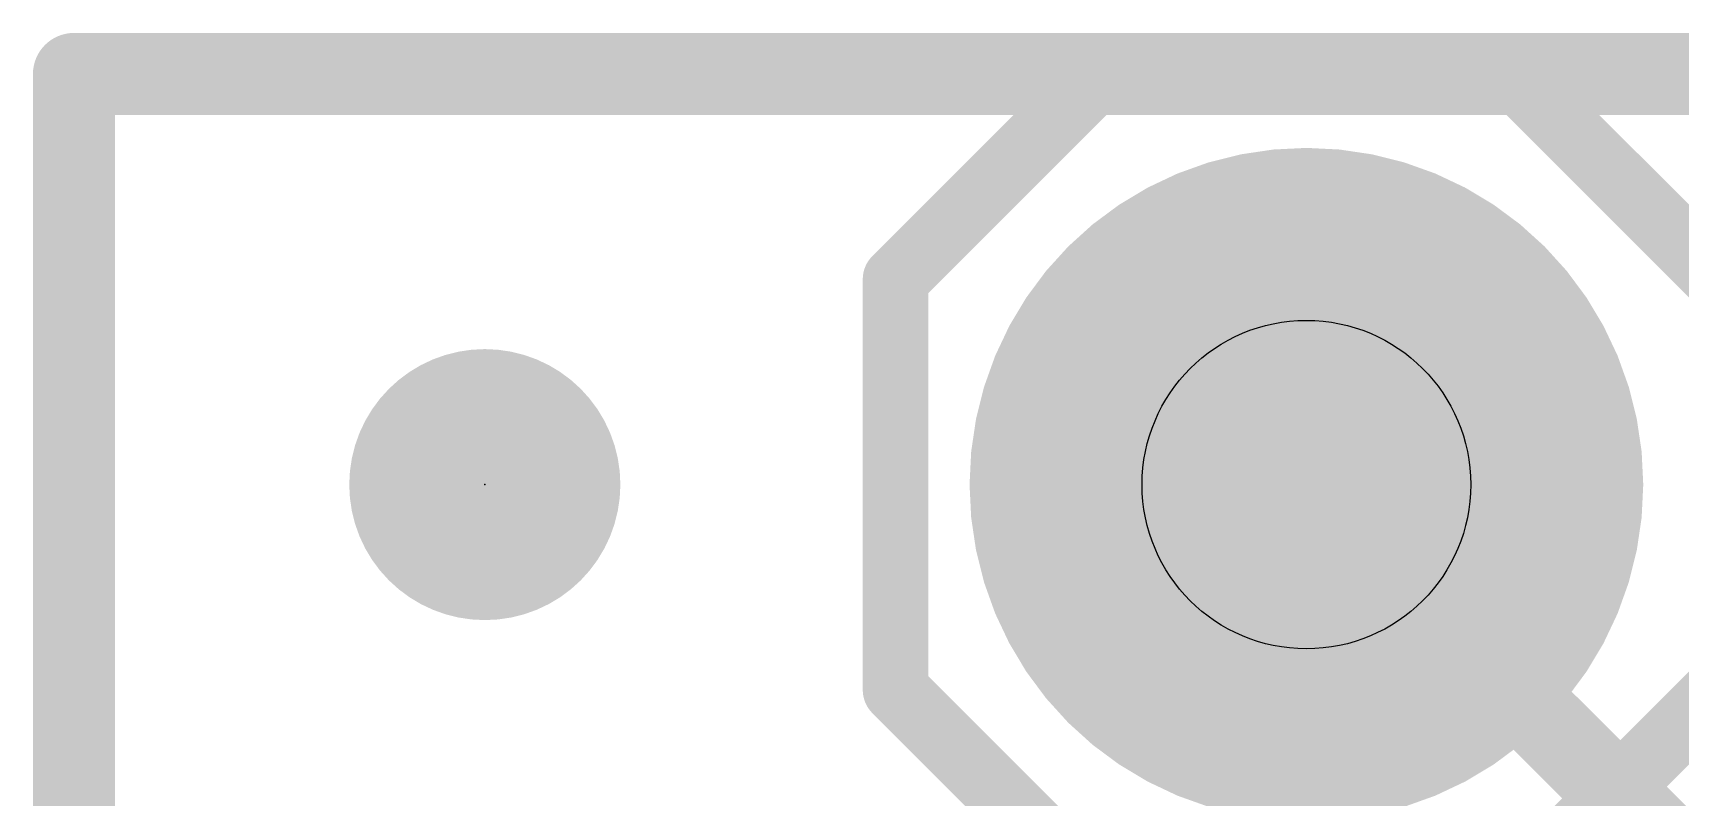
# Model space of a CAD drawing. Extents: x -1 to 106, y -9 to 10.
# Drawn here: x -0.13 to 4.97, y 7.92 to 10.29 of the extents above; entities that cross this region are included whole.
import ezdxf

# ---------------------------------------------------------------- set-up
doc = ezdxf.new("R2010")
doc.units = 0
for name, color, linetype in [('1', 12, 'CONTINUOUS'), ('16', 132, 'CONTINUOUS'), ('17', 110, 'CONTINUOUS'), ('20', 53, 'CONTINUOUS'), ('21', 53, 'CONTINUOUS'), ('23', 53, 'CONTINUOUS'), ('29', 253, 'CONTINUOUS'), ('30', 253, 'CONTINUOUS'), ('44', 253, 'CONTINUOUS'), ('51', 53, 'CONTINUOUS')]:
    doc.layers.add(name, color=color, linetype=linetype)

# ---------------------------------------------------------------- blocks, each defined once
blk = doc.blocks.new('PIE')
at = {"const_width": 0.5}
blk.add_lwpolyline([(0, -0.25, 1), (0, 0.25, 1), (0, -0.25)], format="xyb", dxfattribs=at)
blk = doc.blocks.new('RECT')
blk.add_solid([(-0.5, -0.5), (0.5, -0.5), (-0.5, 0.5), (0.5, 0.5)])
blk = doc.blocks.new('ROUNDP')
at = {"const_width": 0.5}
blk.add_lwpolyline([(0, -0.25, 1), (0, 0.25, 1), (0, -0.25)], format="xyb", dxfattribs=at)

msp = doc.modelspace()

# ---------------------------------------------------------------- linework, layer by layer
at = {"layer": '1'}
for points, const_width in [([(0, 0), (0, 10.16)], 0.2032), ([(0, 10.16), (20.32, 10.16)], 0.2032), ([(7.62, 5.08), (3.81, 8.89)], 0.254)]:
    msp.add_lwpolyline(points, dxfattribs=dict(at, const_width=const_width))
for points, const_width in [([(0.0508, 10.16, 1), (-0.0508, 10.16)], 0.1016), ([(0, 10.2108, 1), (0, 10.1092)], 0.1016), ([(3.8549, 8.9349, 1), (3.7651, 8.8451)], 0.127)]:
    msp.add_lwpolyline(points, format="xyb", dxfattribs=dict(at, const_width=const_width))
at = {"layer": '16', "const_width": 0.254}
for points in [[(0, 0), (0, 10.16)], [(0, 10.16), (20.32, 10.16)]]:
    msp.add_lwpolyline(points, dxfattribs=at)
at = {"layer": '16', "const_width": 0.127}
for points in [[(0.0635, 10.16, 1), (-0.0635, 10.16)], [(0, 10.2235, 1), (0, 10.0965)]]:
    msp.add_lwpolyline(points, format="xyb", dxfattribs=at)
at = {"layer": '20', "const_width": 0.2032}
for points in [[(0, 0), (0, 10.16)], [(0, 10.16), (20.32, 10.16)]]:
    msp.add_lwpolyline(points, dxfattribs=at)
at = {"layer": '20', "const_width": 0.1016}
for points in [[(0.0508, 10.16, 1), (-0.0508, 10.16)], [(0, 10.2108, 1), (0, 10.1092)]]:
    msp.add_lwpolyline(points, format="xyb", dxfattribs=at)
at = {"layer": '21', "const_width": 0.2032}
for points in [[(2.54, 9.525), (3.175, 10.16)], [(3.175, 10.16), (4.445, 10.16)], [(4.445, 10.16), (5.08, 9.525)], [(2.54, 8.255), (2.54, 9.525)], [(3.175, 7.62), (2.54, 8.255)], [(5.08, 8.255), (4.445, 7.62)]]:
    msp.add_lwpolyline(points, dxfattribs=at)
at = {"layer": '21', "const_width": 0.1016}
for points in [[(3.175, 10.2108, 1), (3.175, 10.1092)], [(3.2109, 10.1241, 1), (3.1391, 10.1959)], [(4.4809, 10.1959, 1), (4.4091, 10.1241)], [(4.445, 10.1092, 1), (4.445, 10.2108)], [(2.5908, 9.525, 1), (2.4892, 9.525)], [(2.5041, 9.5609, 1), (2.5759, 9.4891)], [(2.5759, 8.2909, 1), (2.5041, 8.2191)], [(2.4892, 8.255, 1), (2.5908, 8.255)]]:
    msp.add_lwpolyline(points, format="xyb", dxfattribs=at)
at = {"layer": '23'}
msp.add_point((1.27, 8.89), dxfattribs=at)
at = {"layer": '44'}
msp.add_circle((3.81, 8.89), 0.508, dxfattribs=at)

# ---------------------------------------------------------------- block references
at = {"layer": '1', "xscale": 0.635, "yscale": 0.635}
msp.add_blockref('PIE', (1.27, 8.89), dxfattribs=at)
at = {"layer": '17', "rotation": 270}
for xscale, yscale in [(1.8796, 1.8796), (1.8796, 1.8796), (1.524, 1.524), (1.524, 1.524)]:
    msp.add_blockref('ROUNDP', (3.81, 8.89), dxfattribs=dict(at, xscale=xscale, yscale=yscale))
at = {"layer": '29', "xscale": 2.0828, "yscale": 2.0828, "rotation": 270}
msp.add_blockref('ROUNDP', (3.81, 8.89), dxfattribs=at)
at = {"layer": '29', "xscale": 0.8382, "yscale": 0.8382}
msp.add_blockref('PIE', (1.27, 8.89), dxfattribs=at)
at = {"layer": '30', "xscale": 2.0828, "yscale": 2.0828, "rotation": 270}
msp.add_blockref('ROUNDP', (3.81, 8.89), dxfattribs=at)
at = {"layer": '51', "xscale": 0.508, "yscale": 0.508, "rotation": 180}
msp.add_blockref('RECT', (3.81, 8.89), dxfattribs=at)

doc.saveas('drawing.dxf')
